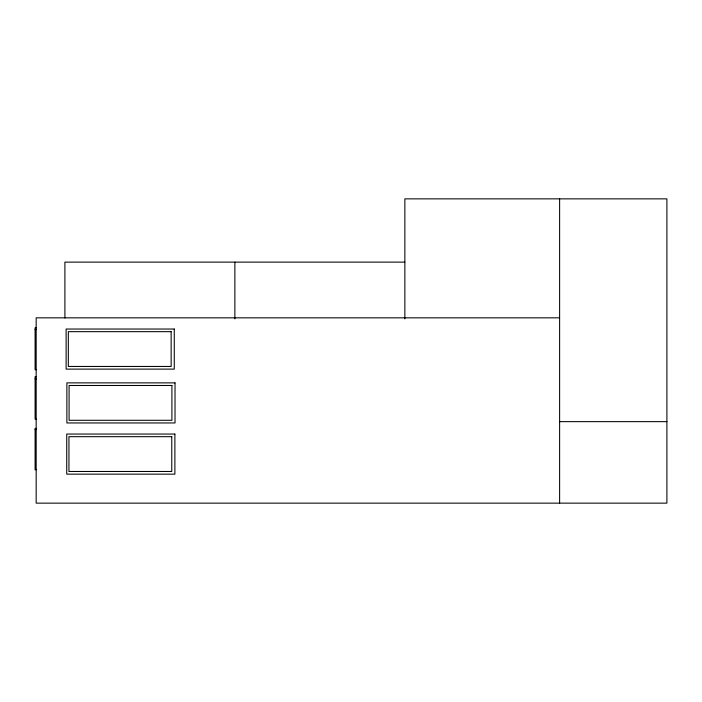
<?xml version="1.0" encoding="UTF-8"?>
<svg xmlns="http://www.w3.org/2000/svg" width="702" height="702" viewBox="0 0 702 702"><rect width="100%" height="100%" fill="white"/><g stroke="black" fill="none" stroke-linecap="round" stroke-linejoin="round"><path stroke-width="1.05" d="M404.852 262.127L64.9 262.127L64.9 318.032M559.617 317.839L36.171 317.839L36.171 503.141L666.9 503.141L666.9 198.859L404.852 198.859L404.852 318.883M36.171 327.869L35.1 327.869L35.1 369.726L36.171 369.726M35.1 329.633L36.171 329.633M36.171 376.667L35.1 376.667L35.1 419.068L36.171 419.068M35.1 378.983L36.171 378.983M559.617 421.648L666.9 421.648M36.171 428.404L35.1 428.404L35.1 469.735L36.171 469.735M35.1 429.65L36.171 429.65M559.617 198.859L559.617 503.141M234.872 262.127L234.872 318.883M174.271 329.036L66.12 329.036L66.12 369.12L174.271 369.12L174.271 329.036M171.148 331.66L68.331 331.66L68.331 366.453L171.148 366.453L171.148 331.66M175.026 382.871L66.874 382.871L66.874 422.955L175.026 422.955L175.026 382.871M171.911 385.486L69.086 385.486L69.086 420.287L171.911 420.287L171.911 385.486M174.886 434.055L66.734 434.055L66.734 474.148L174.886 474.148L174.886 434.055M171.771 436.679L68.945 436.679L68.945 471.472L171.771 471.472L171.771 436.679"/></g></svg>
